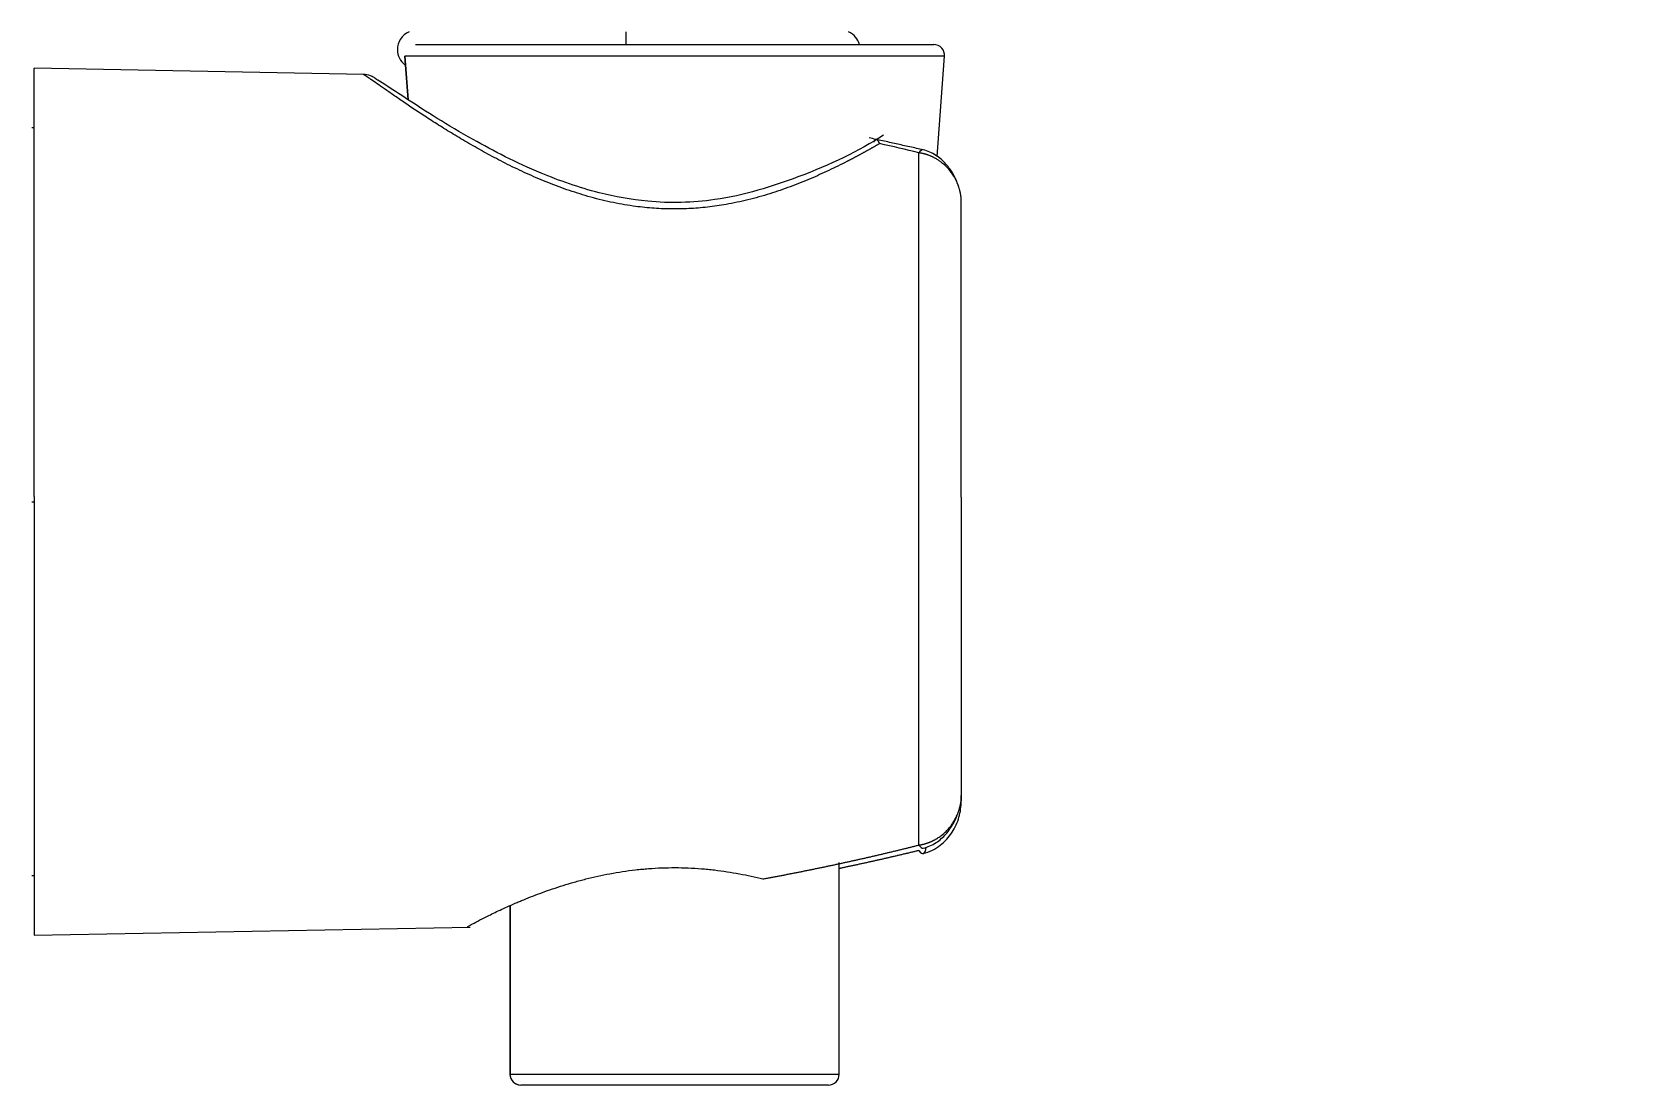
# Model space of a CAD drawing. Header units: millimetres. Extents: x 11618 to 13994, y -5897 to -2537.
# Drawn here: x 12352.1 to 12425.8, y -4191.2 to -4142.6 of the extents above; entities that cross this region are included whole.
import ezdxf

# ---------------------------------------------------------------- set-up
doc = ezdxf.new("R2010")
doc.units = ezdxf.units.MM
doc.layers.add('DIM', color=3, linetype='Continuous', lineweight=13)
doc.styles.get("Standard").update_dxf_attribs({"font": 'arial.ttf'})
doc.dimstyles.get("Standard").update_dxf_attribs({"dimtxt": 0.18, "dimasz": 0.18, "dimexe": 0.18, "dimexo": 0.0625, "dimgap": 0.09, "dimtad": 0, "dimtih": 1, "dimtoh": 1, "dimdec": 1, "dimdsep": 46, "dimtxsty": 'Standard', "dimcen": 0.09, "dimadec": 0, "dimazin": 0, "dimtfac": 1, "dimtdec": 1, "dimtofl": 0, "dimtmove": 0, "dimatfit": 3, "dimfxl": 1, "dimtolj": 1, "dimtzin": 0, "dimarcsym": 0})

# ---------------------------------------------------------------- blocks, each defined once
blk = doc.blocks.new('*D7')
at = {"layer": 'Defpoints', "color": 0, "transparency": 16777216}
for p in [(12331.318, -3489.71), (12736.437, -5533.88), (12816.946, -5533.88)]:
    blk.add_point(p, dxfattribs=at)
at = {"layer": 'DIM', "color": 0, "lineweight": -2, "transparency": 16777216}
for p, q in [((12331.381, -3489.71), (12817.126, -3489.71)), ((12816.946, -3507.71), (12816.946, -4494.996)), ((12816.946, -5515.88), (12816.946, -4528.595)), ((12736.499, -5533.88), (12817.126, -5533.88))]:
    blk.add_line(p, q, dxfattribs=at)
at = {"layer": 'DIM', "color": 0, "transparency": 16777216}
for points in [[(12813.946, -3507.71), (12819.946, -3507.71), (12816.946, -3489.71)], [(12813.946, -5515.88), (12819.946, -5515.88), (12816.946, -5533.88)]]:
    blk.add_solid(points, dxfattribs=at)
at = {"layer": 'DIM', "color": 3, "transparency": 16777216, "insert": (12816.946, -4511.795), "char_height": 18, "attachment_point": 5}
blk.add_mtext('\\A1;(2280)', dxfattribs=at)

msp = doc.modelspace()

# ---------------------------------------------------------------- linework, layer by layer
at = {"linetype": 'Continuous', "lineweight": 18}
for p, q in [((12369.317, -4143.701), (12369.464, -4145.697)), ((12369.829, -4143.164), (12393.745, -4143.164)), ((12393.903, -4148.322), (12394.243, -4143.701)), ((12352.218, -4164.014), (12352.218, -4144.249)), ((12367.431, -4144.534), (12352.218, -4144.249)), ((12368.075, -4144.812), (12368.075, -4144.811)), ((12352.218, -4146.999), (12352.119, -4146.999)), ((12395.018, -4164.047), (12395.018, -4150.442)), ((12352.218, -4164.014), (12352.218, -4184.249)), ((12395.018, -4164.047), (12395.018, -4177.81)), ((12395.018, -4177.81), (12395.018, -4178.056)), ((12389.38, -4190.664), (12389.38, -4180.891)), ((12352.119, -4181.499), (12352.218, -4181.499)), ((12374.18, -4182.899), (12374.18, -4190.664)), ((12352.218, -4184.249), (12372.351, -4183.873)), ((12374.68, -4191.164), (12374.688, -4191.164)), ((12388.88, -4191.164), (12374.688, -4191.164))]:
    msp.add_line(p, q, dxfattribs=at)
at = {"linetype": 'Continuous', "lineweight": 13}
for p, q in [((12369.331, -4143.701), (12369.478, -4145.707)), ((12394.243, -4143.701), (12369.331, -4143.701)), ((12393.056, -4164.023), (12393.056, -4148.154)), ((12352.119, -4164.249), (12352.218, -4164.249)), ((12393.056, -4180.092), (12393.056, -4164.023)), ((12374.188, -4182.895), (12374.188, -4190.664)), ((12374.188, -4190.664), (12374.18, -4190.664)), ((12374.188, -4190.664), (12389.38, -4190.664))]:
    msp.add_line(p, q, dxfattribs=at)
at = {"linetype": 'Continuous', "lineweight": 18}
for centre, radius, start, end in [((12369.88, -4143.394), 0.89, 113.51951, 180), ((12389.46, -4143.394), 0.89, 14.95405, 66.48047), ((12369.88, -4143.394), 0.89, 180, 233.17029), ((12393.745, -4143.664), 0.5, 355.79, 90), ((12374.68, -4190.664), 0.5, 180, 270), ((12388.88, -4190.664), 0.5, 270, 0)]:
    msp.add_arc(centre, radius, start, end, dxfattribs=at)
at = {"linetype": 'Continuous', "lineweight": 13}
for centre, major_axis, ratio, start_param, end_param in [((12379.544, -4143.394), (0, -0.89), 0.012851, 3.552062, 4.451391), ((12393.037, -4148.991), (-0.227, -0.974), 0.299474, 3.16526, 3.752889), ((12393.037, -4179.269), (-0.234, 0.972), 0.294295, 2.506343, 3.116405), ((12393.037, -4179.508), (-0.227, 0.974), 0.299473, 2.530296, 3.876554), ((12374.688, -4190.664), (0, 0.5), 0.9989, 1.570796, 3.141593)]:
    msp.add_ellipse(centre, major_axis=major_axis, ratio=ratio, start_param=start_param, end_param=end_param, dxfattribs=at)
at = {"linetype": 'Continuous', "lineweight": 18}
for points, knots in [([(12368.062, -4144.798), (12368.015, -4144.755), (12367.916, -4144.679), (12367.698, -4144.57), (12367.524, -4144.536), (12367.404, -4144.533)], [0, 0, 0, 0, 0.260869, 0.517348, 1, 1, 1, 1]), ([(12391.424, -4147.333), (12390.29, -4148.09), (12387.961, -4149.183), (12384.041, -4150.425), (12380.791, -4150.504), (12378.049, -4150.003), (12375.236, -4149.007), (12372.085, -4147.378), (12369.673, -4145.843), (12368.311, -4144.934), (12368.057, -4144.782), (12368.047, -4144.786)], [0, 0, 0, 0, 0.159798, 0.284477, 0.376803, 0.445167, 0.534456, 0.656508, 0.811483, 0.90182, 1, 1, 1, 1]), ([(12391.248, -4147.728), (12391.247, -4147.725), (12391.244, -4147.718), (12391.239, -4147.708), (12391.234, -4147.698), (12391.229, -4147.688), (12391.224, -4147.678), (12391.219, -4147.668), (12391.213, -4147.658), (12391.208, -4147.648), (12391.202, -4147.638), (12391.196, -4147.629), (12391.19, -4147.619), (12391.179, -4147.603), (12391.16, -4147.578), (12391.137, -4147.556), (12391.117, -4147.542), (12391.102, -4147.536), (12391.088, -4147.533), (12391.075, -4147.533), (12391.063, -4147.535), (12391.052, -4147.54), (12391.042, -4147.547), (12391.033, -4147.555), (12391.021, -4147.568), (12391.007, -4147.589), (12390.992, -4147.621), (12390.983, -4147.647), (12390.979, -4147.661)], [0, 0, 0, 0, 0.015501, 0.031482, 0.047948, 0.064902, 0.082349, 0.100293, 0.118737, 0.137686, 0.157143, 0.177111, 0.197594, 0.222692, 0.288048, 0.395084, 0.449122, 0.500797, 0.550019, 0.596713, 0.640815, 0.682276, 0.721057, 0.757133, 0.790489, 0.862907, 0.932762, 1, 1, 1, 1]), ([(12394.882, -4149.676), (12394.821, -4149.489), (12394.665, -4149.134), (12394.317, -4148.645), (12393.844, -4148.232), (12393.469, -4148.071), (12393.257, -4148.016)], [0, 0, 0, 0, 0.232331, 0.470934, 0.723245, 1, 1, 1, 1]), ([(12395.018, -4150.442), (12395.018, -4150.434), (12395.018, -4150.418), (12395.018, -4150.394), (12395.017, -4150.368), (12395.016, -4150.34), (12395.015, -4150.311), (12395.012, -4150.28), (12395.01, -4150.248), (12395.007, -4150.215), (12395.003, -4150.18), (12394.998, -4150.143), (12394.992, -4150.105), (12394.986, -4150.066), (12394.978, -4150.025), (12394.97, -4149.983), (12394.96, -4149.94), (12394.949, -4149.895), (12394.937, -4149.849), (12394.923, -4149.802), (12394.908, -4149.754), (12394.893, -4149.708), (12394.883, -4149.679), (12394.878, -4149.667)], [0, 0, 0, 0, 0.029584, 0.061043, 0.094379, 0.129593, 0.166686, 0.205659, 0.246514, 0.289254, 0.333878, 0.380389, 0.428789, 0.479079, 0.531261, 0.585338, 0.64131, 0.699181, 0.758951, 0.820624, 0.884201, 0.949684, 1, 1, 1, 1]), ([(12393.257, -4180.483), (12393.406, -4180.447), (12393.68, -4180.348), (12394.158, -4180.045), (12394.617, -4179.539), (12394.948, -4178.813), (12395.012, -4178.315), (12395.007, -4178.055)], [0, 0, 0, 0, 0.143646, 0.278637, 0.528195, 0.764618, 1, 1, 1, 1]), ([(12394.878, -4178.581), (12394.887, -4178.556), (12394.906, -4178.503), (12394.93, -4178.424), (12394.952, -4178.343), (12394.97, -4178.267), (12394.984, -4178.195), (12394.995, -4178.127), (12395.004, -4178.063), (12395.01, -4178.004), (12395.014, -4177.949), (12395.017, -4177.899), (12395.018, -4177.853), (12395.018, -4177.824), (12395.018, -4177.81)], [0, 0, 0, 0, 0.099581, 0.210447, 0.31548, 0.414692, 0.508094, 0.595695, 0.677505, 0.753534, 0.82379, 0.888282, 0.947016, 1, 1, 1, 1]), ([(12393.264, -4180.242), (12393.475, -4180.186), (12393.848, -4180.021), (12394.319, -4179.605), (12394.666, -4179.114), (12394.821, -4178.758), (12394.882, -4178.572)], [0, 0, 0, 0, 0.276672, 0.52952, 0.767573, 1, 1, 1, 1]), ([(12385.858, -4181.656), (12385.914, -4181.646), (12386.026, -4181.625), (12386.195, -4181.593), (12386.362, -4181.562), (12386.529, -4181.53), (12386.696, -4181.498), (12386.862, -4181.467), (12387.027, -4181.434), (12387.192, -4181.402), (12387.357, -4181.37), (12387.52, -4181.338), (12387.684, -4181.305), (12387.846, -4181.272), (12388.009, -4181.239), (12388.17, -4181.206), (12388.331, -4181.173), (12388.492, -4181.14), (12388.652, -4181.107), (12388.811, -4181.073), (12388.97, -4181.04), (12389.129, -4181.006), (12389.287, -4180.972), (12389.444, -4180.938), (12389.601, -4180.904), (12389.757, -4180.87), (12389.913, -4180.836), (12390.068, -4180.802), (12390.222, -4180.767), (12390.376, -4180.733), (12390.53, -4180.698), (12390.683, -4180.663), (12390.835, -4180.628), (12390.987, -4180.593), (12391.138, -4180.558), (12391.289, -4180.523), (12391.439, -4180.487), (12391.589, -4180.452), (12391.738, -4180.416), (12391.887, -4180.381), (12392.035, -4180.345), (12392.182, -4180.309), (12392.329, -4180.273), (12392.476, -4180.237), (12392.621, -4180.201), (12392.767, -4180.165), (12392.911, -4180.129), (12393.008, -4180.104), (12393.056, -4180.092)], [0, 0, 0, 0, 0.023308, 0.046545, 0.069713, 0.092811, 0.115839, 0.138797, 0.161686, 0.184504, 0.207253, 0.229932, 0.252541, 0.275081, 0.29755, 0.31995, 0.342281, 0.364541, 0.386732, 0.408853, 0.430904, 0.452886, 0.474798, 0.496641, 0.518413, 0.540116, 0.56175, 0.583314, 0.604808, 0.626233, 0.647588, 0.668874, 0.69009, 0.711237, 0.732314, 0.753322, 0.77426, 0.795129, 0.815928, 0.836658, 0.857319, 0.87791, 0.898432, 0.918884, 0.939267, 0.959581, 0.979825, 1, 1, 1, 1]), ([(12393.056, -4180.344), (12393.008, -4180.356), (12392.911, -4180.38), (12392.767, -4180.415), (12392.621, -4180.45), (12392.476, -4180.485), (12392.329, -4180.52), (12392.182, -4180.554), (12392.035, -4180.589), (12391.887, -4180.624), (12391.738, -4180.658), (12391.589, -4180.692), (12391.439, -4180.727), (12391.289, -4180.761), (12391.138, -4180.795), (12390.987, -4180.829), (12390.835, -4180.863), (12390.683, -4180.896), (12390.53, -4180.93), (12390.376, -4180.963), (12390.222, -4180.997), (12390.068, -4181.03), (12389.913, -4181.063), (12389.757, -4181.096), (12389.601, -4181.129), (12389.479, -4181.155), (12389.409, -4181.169), (12389.391, -4181.173)], [0, 0, 0, 0, 0.039507, 0.079149, 0.118928, 0.158842, 0.198892, 0.239078, 0.279399, 0.319857, 0.36045, 0.401179, 0.442045, 0.483046, 0.524184, 0.565457, 0.606867, 0.648412, 0.690094, 0.731912, 0.773866, 0.815957, 0.858183, 0.900546, 0.943045, 0.985681, 1, 1, 1, 1]), ([(12372.225, -4183.875), (12372.223, -4183.875), (12372.223, -4183.875), (12372.222, -4183.869), (12372.248, -4183.851), (12372.326, -4183.805), (12372.358, -4183.786), (12372.435, -4183.742), (12372.48, -4183.718), (12372.631, -4183.635), (12372.756, -4183.569), (12372.943, -4183.473), (12372.982, -4183.453), (12373.062, -4183.413), (12373.104, -4183.392), (12373.233, -4183.327), (12373.325, -4183.282), (12373.614, -4183.143), (12373.827, -4183.043), (12374.176, -4182.886), (12374.297, -4182.833), (12374.487, -4182.751), (12374.551, -4182.723), (12374.65, -4182.682), (12374.683, -4182.668), (12374.75, -4182.64), (12374.784, -4182.626), (12375.09, -4182.501), (12375.377, -4182.389), (12375.831, -4182.223), (12376.141, -4182.113), (12376.468, -4182.007), (12376.803, -4181.902), (12376.974, -4181.851), (12377.194, -4181.788), (12377.239, -4181.776), (12377.327, -4181.751), (12377.461, -4181.715), (12377.596, -4181.68), (12378.048, -4181.565), (12378.42, -4181.483), (12378.991, -4181.377), (12379.185, -4181.344), (12379.576, -4181.285), (12379.774, -4181.259), (12380.076, -4181.224), (12380.177, -4181.214), (12380.33, -4181.199), (12380.381, -4181.195), (12380.483, -4181.186), (12380.738, -4181.165), (12380.992, -4181.151), (12381.602, -4181.129), (12382.008, -4181.129), (12382.615, -4181.154), (12382.817, -4181.166), (12383.07, -4181.186), (12383.12, -4181.19), (12383.221, -4181.199), (12383.271, -4181.204), (12383.422, -4181.219), (12383.521, -4181.229), (12383.818, -4181.264), (12384.207, -4181.317), (12384.585, -4181.382), (12385.144, -4181.487), (12385.506, -4181.567), (12385.858, -4181.656)], [0, 0, 0, 0, 0.011705, 0.011705, 0.073473, 0.073473, 0.104357, 0.104357, 0.135242, 0.135242, 0.19701, 0.19701, 0.212452, 0.212452, 0.227894, 0.227894, 0.258779, 0.258779, 0.320547, 0.320547, 0.351431, 0.351431, 0.366873, 0.366873, 0.374594, 0.374594, 0.382315, 0.382315, 0.444084, 0.444084, 0.474968, 0.505852, 0.505852, 0.536737, 0.536737, 0.544458, 0.544458, 0.552179, 0.567621, 0.567621, 0.629389, 0.629389, 0.660274, 0.660274, 0.691158, 0.691158, 0.7066, 0.7066, 0.714321, 0.714321, 0.722042, 0.752926, 0.752926, 0.814695, 0.814695, 0.845579, 0.845579, 0.8533, 0.8533, 0.861021, 0.861021, 0.876463, 0.876463, 0.907347, 0.938232, 0.938232, 1, 1, 1, 1])]:
    msp.add_open_spline(points, degree=3, knots=knots, dxfattribs=at)
at = {"linetype": 'Continuous', "lineweight": 13}
for points, knots in [([(12391.248, -4147.728), (12391.234, -4147.736), (12391.207, -4147.752), (12391.166, -4147.776), (12391.124, -4147.8), (12391.083, -4147.824), (12391.041, -4147.847), (12390.999, -4147.871), (12390.958, -4147.895), (12390.915, -4147.919), (12390.873, -4147.943), (12390.831, -4147.966), (12390.789, -4147.99), (12390.746, -4148.014), (12390.703, -4148.038), (12390.661, -4148.062), (12390.618, -4148.085), (12390.574, -4148.109), (12390.531, -4148.133), (12390.488, -4148.157), (12390.444, -4148.181), (12390.401, -4148.204), (12390.357, -4148.228), (12390.313, -4148.252), (12390.269, -4148.275), (12390.225, -4148.299), (12390.181, -4148.323), (12390.137, -4148.346), (12390.092, -4148.37), (12390.047, -4148.393), (12390.003, -4148.417), (12389.958, -4148.441), (12389.913, -4148.464), (12389.867, -4148.488), (12389.822, -4148.511), (12389.777, -4148.534), (12389.612, -4148.619), (12389.324, -4148.764), (12388.906, -4148.966), (12388.482, -4149.161), (12388.043, -4149.353), (12387.591, -4149.539), (12387.125, -4149.719), (12386.656, -4149.887), (12386.174, -4150.045), (12385.68, -4150.191), (12385.175, -4150.324), (12384.668, -4150.44), (12384.047, -4150.56), (12383.308, -4150.667), (12382.448, -4150.737), (12381.587, -4150.753), (12380.725, -4150.713), (12379.978, -4150.631), (12379.345, -4150.53), (12378.823, -4150.427), (12378.301, -4150.305), (12377.625, -4150.123), (12376.798, -4149.86), (12375.854, -4149.502), (12374.939, -4149.107), (12374.075, -4148.693), (12373.249, -4148.263), (12372.472, -4147.83), (12371.735, -4147.397), (12371.045, -4146.972), (12370.403, -4146.563), (12369.813, -4146.175), (12369.279, -4145.816), (12368.801, -4145.488), (12368.386, -4145.2), (12368.035, -4144.955), (12367.756, -4144.761), (12367.554, -4144.623), (12367.439, -4144.548), (12367.408, -4144.533), (12367.404, -4144.533)], [0, 0, 0, 0, 0.001824, 0.003646, 0.005467, 0.007287, 0.009106, 0.010923, 0.012739, 0.014553, 0.016367, 0.018179, 0.01999, 0.021801, 0.023609, 0.025417, 0.027224, 0.02903, 0.030834, 0.032638, 0.03444, 0.036242, 0.038043, 0.039843, 0.041641, 0.043439, 0.045236, 0.047033, 0.048828, 0.050623, 0.052417, 0.05421, 0.056002, 0.057794, 0.059585, 0.061375, 0.063165, 0.079059, 0.094769, 0.110312, 0.125704, 0.141802, 0.157641, 0.173242, 0.188632, 0.204703, 0.220511, 0.236089, 0.251474, 0.276911, 0.302008, 0.326955, 0.351948, 0.377183, 0.39264, 0.408284, 0.424153, 0.440287, 0.471085, 0.502925, 0.534015, 0.565955, 0.596967, 0.62845, 0.659818, 0.691282, 0.722764, 0.75404, 0.785488, 0.816557, 0.848315, 0.879649, 0.911535, 0.943028, 0.974292, 1, 1, 1, 1]), ([(12394.878, -4149.667), (12394.877, -4149.662), (12394.858, -4149.613), (12394.822, -4149.523), (12394.763, -4149.401), (12394.703, -4149.29), (12394.641, -4149.191), (12394.581, -4149.101), (12394.522, -4149.022), (12394.445, -4148.926), (12394.346, -4148.817), (12394.222, -4148.698), (12394.094, -4148.592), (12393.964, -4148.499), (12393.862, -4148.436), (12393.789, -4148.395), (12393.747, -4148.373), (12393.704, -4148.351), (12393.661, -4148.331), (12393.618, -4148.311), (12393.574, -4148.293), (12393.531, -4148.276), (12393.488, -4148.26), (12393.444, -4148.244), (12393.401, -4148.23), (12393.357, -4148.217), (12393.314, -4148.205), (12393.271, -4148.194), (12393.228, -4148.184), (12393.184, -4148.175), (12393.141, -4148.167), (12393.099, -4148.16), (12393.07, -4148.156), (12393.056, -4148.154)], [0, 0, 0, 0, 0.005562, 0.063938, 0.118617, 0.169586, 0.216832, 0.260347, 0.30012, 0.336145, 0.407708, 0.476659, 0.542996, 0.606717, 0.667827, 0.68731, 0.70667, 0.725906, 0.745019, 0.764009, 0.782877, 0.801624, 0.82025, 0.838755, 0.857141, 0.875407, 0.893555, 0.911586, 0.929499, 0.947297, 0.964979, 0.982546, 1, 1, 1, 1]), ([(12393.056, -4180.092), (12393.063, -4180.091), (12393.078, -4180.089), (12393.1, -4180.086), (12393.122, -4180.082), (12393.144, -4180.078), (12393.166, -4180.074), (12393.188, -4180.07), (12393.21, -4180.065), (12393.232, -4180.061), (12393.254, -4180.055), (12393.277, -4180.05), (12393.299, -4180.044), (12393.321, -4180.038), (12393.343, -4180.032), (12393.366, -4180.026), (12393.388, -4180.019), (12393.41, -4180.012), (12393.432, -4180.005), (12393.455, -4179.997), (12393.477, -4179.989), (12393.499, -4179.981), (12393.522, -4179.973), (12393.544, -4179.964), (12393.566, -4179.955), (12393.588, -4179.946), (12393.611, -4179.936), (12393.633, -4179.927), (12393.655, -4179.916), (12393.677, -4179.906), (12393.699, -4179.896), (12393.721, -4179.885), (12393.743, -4179.873), (12393.765, -4179.862), (12393.787, -4179.85), (12393.809, -4179.838), (12393.879, -4179.798), (12393.997, -4179.724), (12394.159, -4179.602), (12394.316, -4179.459), (12394.451, -4179.313), (12394.57, -4179.161), (12394.677, -4179.003), (12394.783, -4178.812), (12394.847, -4178.666), (12394.877, -4178.585), (12394.878, -4178.581)], [0, 0, 0, 0, 0.008951, 0.017933, 0.026944, 0.035985, 0.045057, 0.054159, 0.063292, 0.072455, 0.081649, 0.090874, 0.100129, 0.109416, 0.118734, 0.128083, 0.137463, 0.146875, 0.156318, 0.165793, 0.1753, 0.184838, 0.194408, 0.20401, 0.213644, 0.223311, 0.233009, 0.24274, 0.252502, 0.262298, 0.272125, 0.281985, 0.291878, 0.301804, 0.311762, 0.321753, 0.331776, 0.408566, 0.489444, 0.574414, 0.66347, 0.729048, 0.806102, 0.89458, 0.994419, 1, 1, 1, 1])]:
    msp.add_open_spline(points, degree=3, knots=knots, dxfattribs=at)
at = {"linetype": 'Continuous', "lineweight": 18}
for points, degree in [([(12393.257, -4148.016), (12390.763, -4147.465)], 1), ([(12393.056, -4148.154), (12392.454, -4148.007), (12391.852, -4147.865), (12391.248, -4147.728)], 3)]:
    msp.add_open_spline(points, degree=degree, dxfattribs=at)

# ---------------------------------------------------------------- dimensions: what is measured, and where the dimension line sits
at = {"layer": 'DIM', "color": 3}
dim = msp.add_linear_dim(base=(12816.946, -5533.88), p1=(12331.318, -3489.71), p2=(12736.437, -5533.88), angle=90, text='(2280)', dimstyle='Standard', override={"dimtxt": 18, "dimasz": 18, "dimgap": 5, "dimclrt": 3}, dxfattribs=at)
dim.commit()
dim.dimension.update_dxf_attribs({"geometry": '*D7', "text_midpoint": (12816.946, -4511.795)})

doc.saveas('drawing.dxf')
